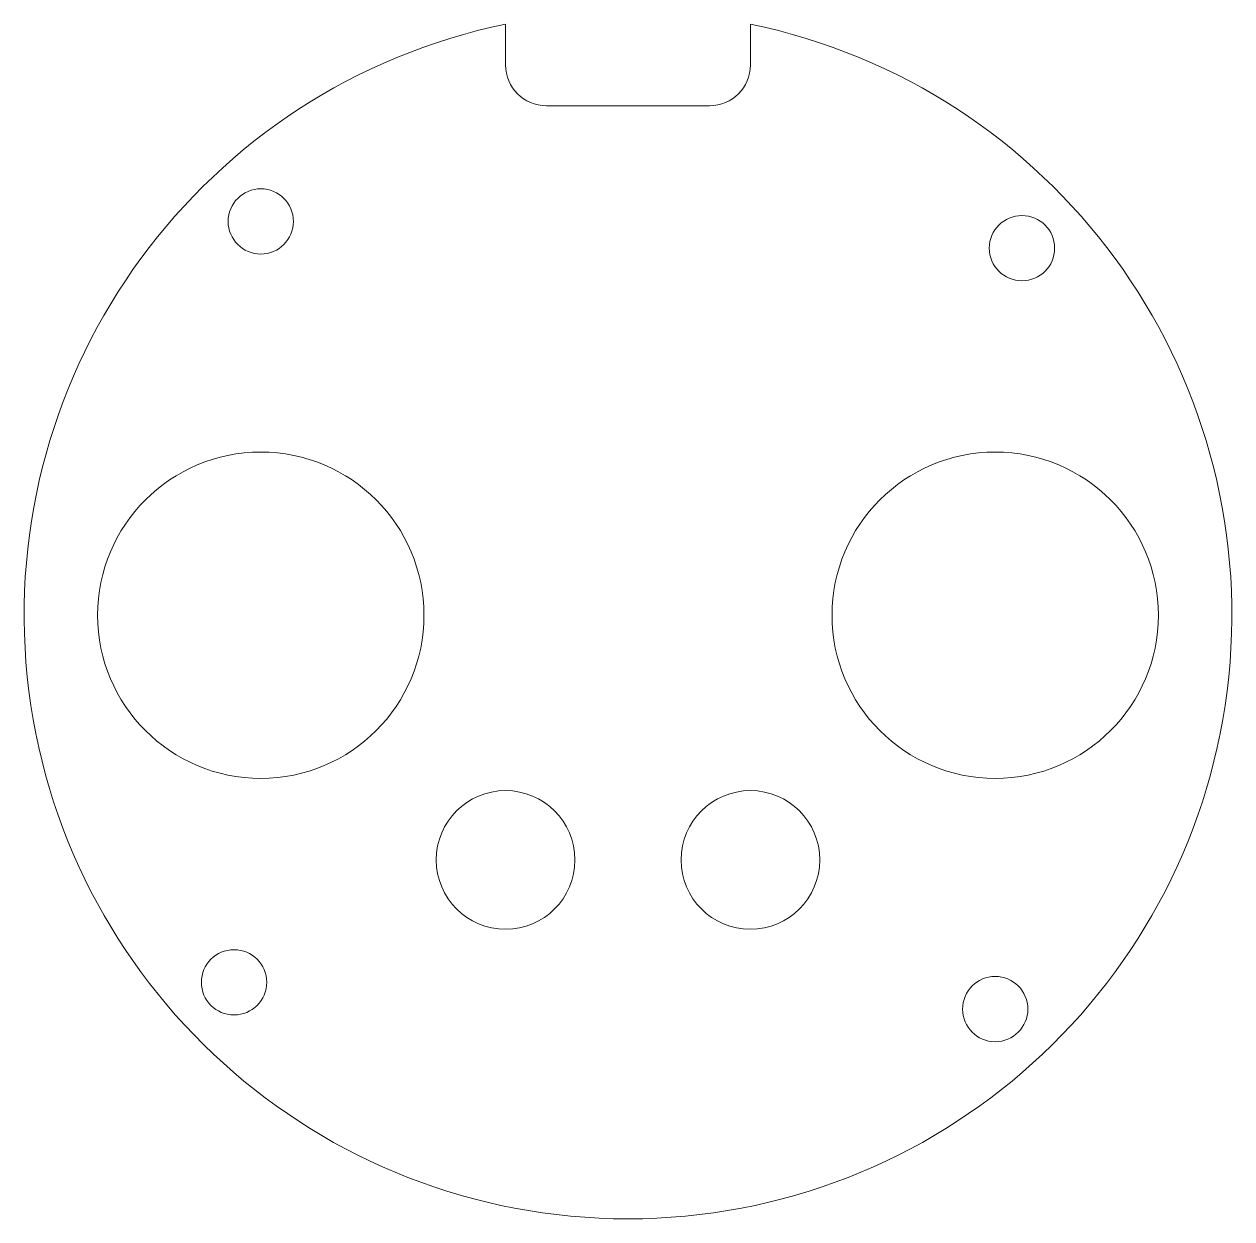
# Model space of a CAD drawing. Header units: millimetres. Extents: x -7.4 to 7.4, y -7.4 to 7.2.
import ezdxf

# ---------------------------------------------------------------- set-up
doc = ezdxf.new("R2010")
doc.units = ezdxf.units.MM

msp = doc.modelspace()

# ---------------------------------------------------------------- linework, layer by layer
at = {"color": 7, "linetype": 'Continuous', "lineweight": 15}
for p, q in [((-1.5, 6.746), (-1.5, 7.246)), ((1.5, 7.246), (1.5, 6.746)), ((1, 6.246), (-1, 6.246))]:
    msp.add_line(p, q, dxfattribs=at)
for centre, radius in [((-4.5, 4.828), 0.4), ((4.828, 4.5), 0.4), ((-4.5, 0), 2), ((4.5, 0), 2), ((-1.5, -3), 0.85), ((1.5, -3), 0.85), ((-4.828, -4.5), 0.4), ((4.5, -4.828), 0.4)]:
    msp.add_circle(centre, radius, dxfattribs=at)
for centre, radius, start, end in [((0, 0), 7.4, 101.6951, 78.3049), ((-1, 6.746), 0.5, 180, 270), ((1, 6.746), 0.5, 270, 0)]:
    msp.add_arc(centre, radius, start, end, dxfattribs=at)

doc.saveas('drawing.dxf')
